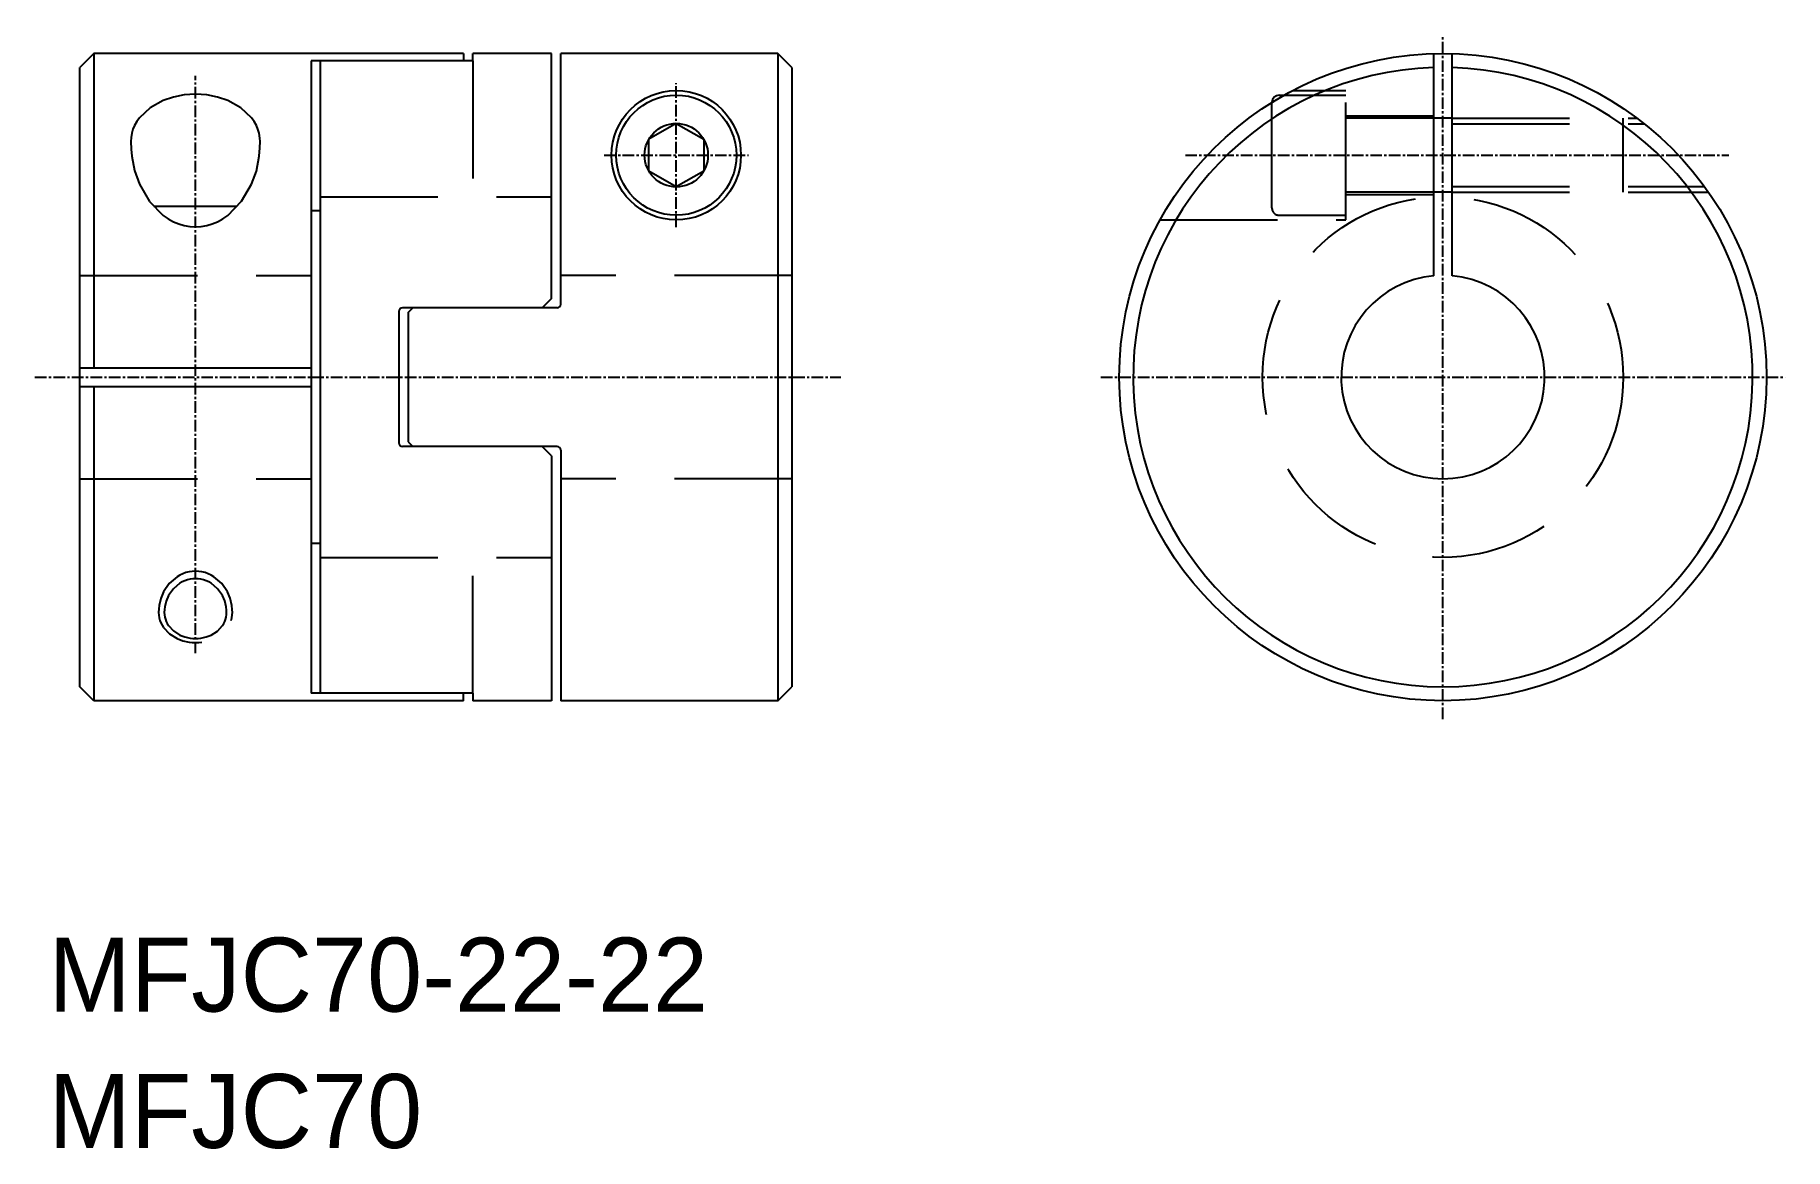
# Model space of a CAD drawing. Extents: x 93 to 282, y 87 to 208.
import ezdxf

# ---------------------------------------------------------------- set-up
doc = ezdxf.new("R2010")
doc.units = 0
doc.linetypes.add('CENTER', pattern=[2, 1.25, -0.25, 0.25, -0.25])
doc.linetypes.add('DASHED', pattern=[19.05, 12.7, -6.35])
doc.layers.get('0').update_dxf_attribs({"linetype": 'CONTINUOUS'})
doc.layers.add('CENTER', color=1, linetype='CENTER')

msp = doc.modelspace()

# ---------------------------------------------------------------- linework, layer by layer
for p, q in [((99.56, 205.82), (98.06, 204.32)), ((139.56, 205.82), (99.56, 205.82)), ((99.56, 205.82), (99.56, 171.82)), ((123.06, 205.01), (123.06, 136.64)), ((140.56, 205.01), (123.06, 205.01)), ((124.06, 205.01), (124.06, 136.64)), ((139.56, 205.82), (139.56, 205.01)), ((149.06, 205.82), (140.56, 205.82)), ((140.56, 205.01), (140.56, 205.82)), ((149.06, 179.32), (149.06, 205.82)), ((173.56, 205.82), (150.06, 205.82)), ((150.06, 178.72), (150.06, 205.82)), ((173.56, 205.82), (173.56, 135.82)), ((175.06, 204.32), (173.56, 205.82)), ((244.48, 181.78), (244.48, 205.81)), ((246.48, 181.78), (246.48, 205.81)), ((98.06, 137.32), (98.06, 204.32)), ((175.06, 204.32), (175.06, 137.32)), ((107.06, 200.73), (105.66, 199.95)), ((108.18, 201.11), (107.06, 200.73)), ((109.34, 201.34), (108.18, 201.11)), ((109.95, 201.4), (109.34, 201.34)), ((110.56, 201.42), (109.95, 201.4)), ((111.17, 201.4), (110.56, 201.42)), ((111.78, 201.34), (111.17, 201.4)), ((112.94, 201.11), (111.78, 201.34)), ((114.06, 200.73), (112.94, 201.11)), ((115.46, 199.96), (114.06, 200.73)), ((227.78, 201.32), (228.31, 201.32)), ((104.5, 198.86), (104.22, 198.47)), ((105.66, 199.95), (104.5, 198.86)), ((116.62, 198.86), (115.46, 199.96)), ((116.9, 198.46), (116.62, 198.86)), ((246.48, 198.82), (244.48, 198.82)), ((103.67, 197.19), (103.59, 196.75)), ((103.8, 197.63), (103.67, 197.19)), ((103.98, 198.05), (103.8, 197.63)), ((104.22, 198.47), (103.98, 198.05)), ((117.14, 198.05), (116.9, 198.46)), ((117.32, 197.65), (117.14, 198.05)), ((117.45, 197.19), (117.32, 197.65)), ((117.53, 196.67), (117.45, 197.19)), ((162.56, 198.25), (159.59, 196.54)), ((162.56, 198.25), (165.53, 196.54)), ((103.59, 196.75), (103.56, 196.3)), ((103.56, 196.3), (103.56, 196.29)), ((103.56, 196.29), (103.59, 195.49)), ((103.56, 196.29), (103.56, 196.29)), ((103.59, 195.49), (103.67, 194.7)), ((117.45, 194.7), (117.53, 195.63)), ((117.56, 196.3), (117.53, 196.67)), ((117.53, 195.63), (117.56, 196.3)), ((159.59, 193.11), (159.59, 196.54)), ((165.53, 196.54), (165.53, 193.11)), ((103.67, 194.7), (103.97, 193.16)), ((103.97, 193.16), (104.5, 191.68)), ((116.62, 191.68), (117.15, 193.08)), ((117.15, 193.08), (117.45, 194.7)), ((162.56, 191.39), (159.59, 193.11)), ((165.53, 193.11), (162.56, 191.39)), ((104.5, 191.68), (105.57, 189.83)), ((115.55, 189.86), (116.62, 191.68)), ((105.57, 189.83), (107.06, 188.31)), ((106.07, 189.32), (115.03, 189.32)), ((114.06, 188.31), (115.55, 189.86)), ((246.48, 190.82), (244.48, 190.82)), ((107.06, 188.31), (107.6, 187.94)), ((107.6, 187.94), (108.17, 187.63)), ((108.17, 187.63), (108.74, 187.39)), ((108.74, 187.39), (109.34, 187.21)), ((111.78, 187.21), (112.38, 187.39)), ((112.38, 187.39), (112.95, 187.63)), ((112.95, 187.63), (113.52, 187.94)), ((113.52, 187.94), (114.06, 188.31)), ((124.06, 188.82), (123.06, 188.82)), ((109.34, 187.21), (109.95, 187.11)), ((109.95, 187.11), (110.56, 187.07)), ((110.56, 187.07), (111.17, 187.11)), ((111.17, 187.11), (111.78, 187.21)), ((132.56, 177.92), (132.56, 163.72)), ((149.66, 178.32), (132.96, 178.32)), ((133.56, 177.82), (134.06, 178.32)), ((149.06, 179.32), (148.06, 178.32)), ((133.56, 177.82), (133.56, 163.82)), ((98.06, 171.82), (123.06, 171.82)), ((98.06, 169.82), (123.06, 169.82)), ((99.56, 169.82), (99.56, 135.82)), ((149.66, 163.32), (132.96, 163.32)), ((133.56, 163.82), (134.06, 163.32)), ((149.06, 162.32), (148.06, 163.32)), ((150.06, 162.92), (150.06, 135.82)), ((149.06, 162.32), (149.06, 135.82)), ((124.06, 152.82), (123.06, 152.82)), ((108.17, 147.93), (107.64, 147.18)), ((108.87, 148.52), (108.17, 147.93)), ((109.13, 148.67), (108.87, 148.52)), ((109.41, 148.79), (109.13, 148.67)), ((109.69, 148.89), (109.41, 148.79)), ((109.97, 148.96), (109.69, 148.89)), ((110.27, 149), (109.97, 148.96)), ((110.56, 149.01), (110.27, 149)), ((110.85, 149), (110.56, 149.01)), ((111.15, 148.96), (110.85, 149)), ((111.43, 148.89), (111.15, 148.96)), ((111.71, 148.79), (111.43, 148.89)), ((111.99, 148.67), (111.71, 148.79)), ((112.25, 148.52), (111.99, 148.67)), ((112.95, 147.92), (112.25, 148.52)), ((113.48, 147.18), (112.95, 147.92)), ((107.24, 145.98), (107.2, 145.67)), ((107.39, 146.6), (107.24, 145.98)), ((107.64, 147.18), (107.39, 146.6)), ((113.73, 146.63), (113.48, 147.18)), ((113.88, 145.98), (113.73, 146.63)), ((113.92, 145.61), (113.88, 145.98)), ((107.2, 145.67), (107.18, 145.35)), ((107.18, 145.34), (107.2, 145.1)), ((107.2, 145.1), (107.24, 144.86)), ((107.24, 144.86), (107.3, 144.62)), ((107.3, 144.62), (107.39, 144.39)), ((107.39, 144.39), (107.5, 144.16)), ((107.5, 144.16), (107.64, 143.95)), ((107.64, 143.95), (108.19, 143.36)), ((112.93, 143.35), (113.48, 143.95)), ((113.48, 143.95), (113.62, 144.16)), ((113.62, 144.16), (113.73, 144.39)), ((113.73, 144.39), (113.82, 144.61)), ((113.82, 144.61), (113.88, 144.86)), ((113.88, 144.86), (113.92, 145.14)), ((113.93, 145.35), (113.92, 145.61)), ((113.92, 145.14), (113.93, 145.35)), ((113.93, 145.35), (113.93, 145.35)), ((113.93, 145.35), (113.93, 145.35)), ((108.19, 143.36), (108.87, 142.92)), ((108.87, 142.92), (109.41, 142.71)), ((109.41, 142.71), (109.97, 142.59)), ((109.97, 142.59), (110.27, 142.56)), ((110.27, 142.56), (110.56, 142.54)), ((110.56, 142.54), (110.85, 142.56)), ((110.85, 142.56), (111.15, 142.59)), ((111.15, 142.59), (111.71, 142.71)), ((111.71, 142.71), (112.25, 142.92)), ((112.25, 142.92), (112.93, 143.35)), ((99.56, 135.82), (98.06, 137.32)), ((140.56, 136.64), (123.06, 136.64)), ((139.56, 135.82), (139.56, 136.64)), ((140.56, 136.64), (140.56, 135.82)), ((173.56, 135.82), (175.06, 137.32)), ((139.56, 135.82), (99.56, 135.82)), ((149.06, 135.82), (140.56, 135.82)), ((173.56, 135.82), (150.06, 135.82))]:
    msp.add_line(p, q)
at = {"color": 3, "linetype": 'DASHED'}
for p, q in [((140.56, 205.01), (140.56, 190.32)), ((228.31, 201.32), (234.98, 201.32)), ((229.23, 201.82), (234.98, 201.82)), ((234.98, 187.82), (234.98, 201.82)), ((226.98, 189.12), (226.98, 200.52)), ((234.98, 199.07), (244.48, 199.07)), ((244.48, 198.82), (234.98, 198.82)), ((246.48, 198.82), (266.48, 198.82)), ((264.98, 190.82), (264.98, 198.82)), ((246.48, 198.2), (267.29, 198.2)), ((246.48, 191.45), (273.76, 191.45)), ((124.06, 190.32), (149.06, 190.32)), ((244.48, 190.82), (234.98, 190.82)), ((234.98, 190.57), (244.48, 190.57)), ((246.48, 190.82), (274.2, 190.82)), ((214.88, 187.82), (234.98, 187.82)), ((227.78, 188.32), (234.98, 188.32)), ((98.06, 181.82), (123.06, 181.82)), ((175.06, 181.82), (150.06, 181.82)), ((98.06, 159.82), (123.06, 159.82)), ((175.06, 159.82), (150.06, 159.82)), ((124.06, 151.32), (149.06, 151.32)), ((140.56, 136.64), (140.56, 151.32))]:
    msp.add_line(p, q, dxfattribs=at)
at = {"color": 3}
for p, q in [((109.19, 149.55), (108.87, 149.4)), ((109.52, 149.67), (109.19, 149.55)), ((109.87, 149.75), (109.52, 149.67)), ((110.21, 149.8), (109.87, 149.75)), ((110.56, 149.82), (110.21, 149.8)), ((110.91, 149.8), (110.56, 149.82)), ((111.25, 149.75), (110.91, 149.8)), ((111.6, 149.67), (111.25, 149.75)), ((111.93, 149.55), (111.6, 149.67)), ((112.25, 149.4), (111.93, 149.55)), ((107.72, 148.5), (107.1, 147.58)), ((108.56, 149.22), (107.72, 148.5)), ((108.87, 149.4), (108.56, 149.22)), ((112.56, 149.22), (112.25, 149.4)), ((113.4, 148.48), (112.56, 149.22)), ((114.02, 147.58), (113.4, 148.48)), ((106.62, 146.12), (106.58, 145.74)), ((106.8, 146.87), (106.62, 146.12)), ((107.1, 147.58), (106.8, 146.87)), ((114.32, 146.92), (114.02, 147.58)), ((114.5, 146.12), (114.32, 146.92)), ((114.54, 145.67), (114.5, 146.12)), ((106.58, 145.74), (106.56, 145.35)), ((106.56, 145.34), (106.58, 145.06)), ((106.58, 145.06), (106.62, 144.78)), ((106.62, 144.78), (106.7, 144.5)), ((106.7, 144.5), (106.8, 144.24)), ((106.8, 144.24), (106.94, 143.97)), ((106.94, 143.97), (107.1, 143.72)), ((114.42, 144.49), (114.5, 144.78)), ((114.5, 144.78), (114.54, 145.11)), ((114.56, 145.35), (114.54, 145.67)), ((114.54, 145.11), (114.56, 145.35)), ((107.1, 143.72), (107.75, 143.04)), ((107.75, 143.04), (108.56, 142.53)), ((108.56, 142.53), (109.2, 142.29)), ((109.2, 142.29), (109.87, 142.15)), ((109.87, 142.15), (110.21, 142.11)), ((110.21, 142.11), (110.56, 142.1)), ((110.56, 142.1), (110.91, 142.11)), ((110.91, 142.11), (111.25, 142.15))]:
    msp.add_line(p, q, dxfattribs=at)
for centre, radius in [((245.48, 170.82), 35), ((162.56, 194.82), 7), ((162.56, 194.82), 6.5), ((162.56, 194.82), 3.43)]:
    msp.add_circle(centre, radius)
at = {"color": 3, "linetype": 'DASHED'}
msp.add_circle((245.48, 170.82), 19.5, dxfattribs=at)
for centre, radius, start, end in [((245.48, 170.82), 33.5, 91.7106, 88.2894), ((227.78, 200.52), 0.8, 90, 179.2009), ((227.78, 200.52), 0.8, 179.2009, 180), ((245.48, 170.82), 11, 95.2159, 84.7841), ((132.96, 177.92), 0.4, 90, 180), ((149.66, 178.72), 0.4, 270, 0), ((132.96, 163.72), 0.4, 180, 270), ((149.66, 162.92), 0.4, 0, 90)]:
    msp.add_arc(centre, radius, start, end)
msp.add_arc((227.78, 189.12), 0.8, 180, 270, dxfattribs=at)
at = {"layer": 'CENTER', "color": 1, "linetype": 'CENTER'}
for p, q in [((245.48, 133.82), (245.48, 207.82)), ((110.56, 140.95), (110.56, 203.4)), ((162.56, 187.02), (162.56, 202.62)), ((154.76, 194.82), (170.36, 194.82)), ((217.63, 194.82), (276.4, 194.82)), ((93.2, 170.82), (180.35, 170.82)), ((208.48, 170.82), (282.48, 170.82))]:
    msp.add_line(p, q, dxfattribs=at)

# ---------------------------------------------------------------- texts
for s, p in [('MFJC70-22-22', (94.65, 102.19)), ('MFJC70', (94.65, 87.44))]:
    msp.add_text(s, height=8).set_placement(p)

doc.saveas('drawing.dxf')
